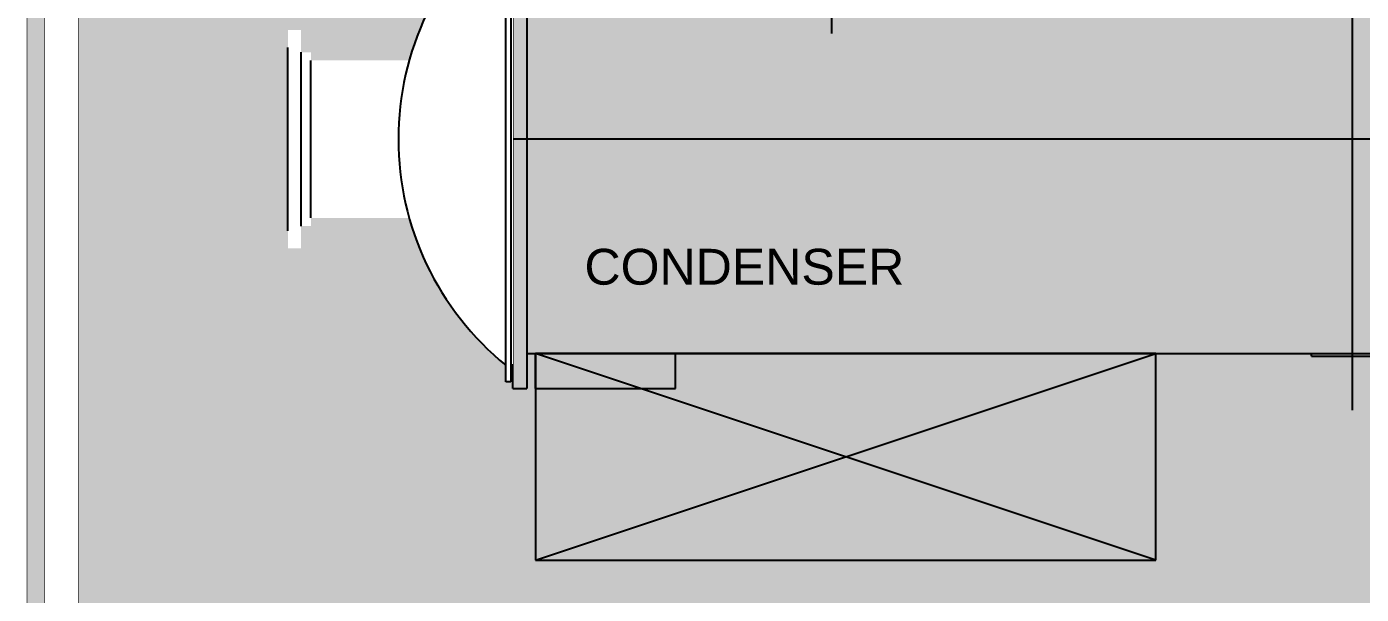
# Model space of a CAD drawing. Extents: x -18489 to 195597, y -1599 to 112111.
# Drawn here: x -14933.2 to -14545.8, y 2827.4 to 2992.1 of the extents above; entities that cross this region are included whole.
import ezdxf

# ---------------------------------------------------------------- set-up
doc = ezdxf.new("R2010")
doc.units = 0
doc.header["$LTSCALE"] = 100
for name, color, linetype in [('188K-SM-03-F10-MECH-EQ-Y2257103$0$0 Xref', 8, 'Continuous'), ('188K-SM-03-F10-MECH-EQ-Y2257103$0$M-EQU-FOUNDATION', 8, 'Continuous'), ('188K-SM-03-F10-MECH-EQ-Y2257103$0$Micron CUP L10 HVAC EQU$0$M-MECH-EQU', 136, 'Continuous'), ('188K-SM-03-F10-MECH-EQ-Y2257103$0$Micron CUP L10 HVAC EQU$0$M-PHASE1 AREA', 252, 'Continuous')]:
    doc.layers.add(name, color=color, linetype=linetype)
doc.styles.add('188K-SM-03-F10-MECH-EQ-Y2257103$0$Micron CUP L10 HVAC EQU$0$Standard', font='arial.ttf')

# ---------------------------------------------------------------- blocks, each defined once
blk = doc.blocks.new('188K-SM-03-F10-MECH-EQ-Y2257103$0$Micron CUP L10 HVAC EQU$0$A$C0c53ceb0')
at = {"layer": '188K-SM-03-F10-MECH-EQ-Y2257103$0$Micron CUP L10 HVAC EQU$0$M-PHASE1 AREA'}
for p, q in [((15946.39442, 22878.08583), (15946.39442, 19633.4986)), ((13510.46054, 19696.93438), (13510.46054, 22814.65005)), ((14435.38405, 22106.25572), (14435.38405, 20726.90815)), ((13551.05577, 21143.4106), (13551.05577, 19696.93438)), ((18509.19987, 20420.17249), (13383.58898, 20420.17249)), ((13551.05577, 19798.52736), (18341.73308, 19798.52736)), ((13576.43008, 19696.93438), (13576.43008, 19798.52736)), ((15376.43008, 19798.52736), (13576.43008, 19798.52736)), ((13576.43008, 19798.52736), (13576.43008, 19198.52736)), ((13576.43008, 19198.52736), (15376.43008, 19798.52736)), ((15376.43008, 19198.52736), (13576.43008, 19798.52736)), ((13982.41909, 19696.93438), (13982.41909, 19798.52736)), ((15376.43008, 19198.52736), (15376.43008, 19798.52736)), ((15829.01807, 19790.83546), (15829.01807, 19798.52736)), ((15829.01807, 19790.83546), (16063.77077, 19790.83546)), ((13510.46054, 19696.93438), (13551.05577, 19696.93438)), ((13576.43008, 19696.93438), (13982.41909, 19696.93438)), ((13576.43008, 19198.52736), (15376.43008, 19198.52736))]:
    blk.add_line(p, q, dxfattribs=at)
at = {"layer": '188K-SM-03-F10-MECH-EQ-Y2257103$0$Micron CUP L10 HVAC EQU$0$M-PHASE1 AREA', "insert": (13718.14891, 20101.99586), "char_height": 104.034676, "attachment_point": 1, "style": '188K-SM-03-F10-MECH-EQ-Y2257103$0$Micron CUP L10 HVAC EQU$0$Standard'}
blk.add_mtext('CONDENSER', dxfattribs=at)
blk.add_wipeout([(12855.77734, 20153.74179), (12857.36324, 20153.74179), (12857.36324, 20102.99317), (12895.4247, 20102.99317), (12895.4247, 20168.01484), (12923.9708, 20168.01484), (12923.9708, 20191.80326), (13504.11637, 20191.80326), (13504.11637, 20648.54086), (12923.9708, 20648.54086), (12923.9708, 20672.32928), (12895.4247, 20672.32928), (12895.4247, 20737.35095), (12857.36324, 20737.35095), (12857.36324, 20686.60233), (12855.77734, 20686.60233)]).dxf.layer = '188K-SM-03-F10-MECH-EQ-Y2257103$0$Micron CUP L10 HVAC EQU$0$M-PHASE1 AREA'
at = {"layer": '188K-SM-03-F10-MECH-EQ-Y2257103$0$Micron CUP L10 HVAC EQU$0$M-PHASE1 AREA'}
for p, q in [((12857.36324, 20153.74179), (12857.36324, 20686.60233)), ((12895.4247, 20168.01484), (12895.4247, 20672.32928)), ((12923.9708, 20191.80326), (12923.9708, 20648.54086))]:
    blk.add_line(p, q, dxfattribs=at)
blk.add_wipeout([(12855.77734, 20153.74179), (12857.36324, 20153.74179), (12857.36324, 20102.99317), (12895.4247, 20102.99317), (12895.4247, 20168.01484), (12923.9708, 20168.01484), (12923.9708, 20191.80326), (13504.11637, 20191.80326), (13504.11637, 20648.54086), (12923.9708, 20648.54086), (12923.9708, 20672.32928), (12895.4247, 20672.32928), (12895.4247, 20737.35095), (12857.36324, 20737.35095), (12857.36324, 20686.60233), (12855.77734, 20686.60233)]).dxf.layer = '188K-SM-03-F10-MECH-EQ-Y2257103$0$Micron CUP L10 HVAC EQU$0$M-PHASE1 AREA'
for p, q in [((12857.36324, 20153.74179), (12857.36324, 20686.60233)), ((12895.4247, 20168.01484), (12895.4247, 20672.32928)), ((12923.9708, 20191.80326), (12923.9708, 20648.54086))]:
    blk.add_line(p, q, dxfattribs=at)
blk.add_wipeout([(13490.13513, 21076.28832), (13478.76556, 21066.87932), (13467.56193, 21057.27333), (13456.52766, 21047.47327), (13445.6661, 21037.48214), (13434.98056, 21027.30296), (13424.47431, 21016.93884), (13414.15053, 21006.39295), (13404.01238, 20995.66848), (13394.06294, 20984.76872), (13384.30524, 20973.69697), (13374.74225, 20962.45661), (13365.3769, 20951.05107), (13356.21202, 20939.48382), (13347.25042, 20927.75838), (13338.49481, 20915.87832), (13329.94788, 20903.84727), (13321.61222, 20891.66888), (13313.49037, 20879.34687), (13305.58481, 20866.885), (13297.89794, 20854.28705), (13290.43211, 20841.55686), (13283.18958, 20828.69832), (13276.17258, 20815.71533), (13269.38322, 20802.61186), (13262.82359, 20789.3919), (13256.49567, 20776.05946), (13250.4014, 20762.61862), (13244.54264, 20749.07347), (13238.92116, 20735.42813), (13233.53868, 20721.68676), (13228.39685, 20707.85355), (13223.49722, 20693.9327), (13218.84128, 20679.92847), (13214.43047, 20665.84511), (13210.26611, 20651.68692), (13206.34948, 20637.4582), (13202.68178, 20623.1633), (13199.26411, 20608.80656), (13196.09753, 20594.39237), (13193.18299, 20579.9251), (13190.52138, 20565.40918), (13188.11351, 20550.84901), (13185.96012, 20536.24904), (13184.06187, 20521.61371), (13182.41932, 20506.94747), (13181.03299, 20492.25481), (13179.90329, 20477.54019), (13179.03056, 20462.80809), (13178.41508, 20448.06301), (13178.05703, 20433.30943), (13177.95653, 20418.55185), (13178.11359, 20403.79476), (13178.52817, 20389.04266), (13179.20015, 20374.30005), (13180.12933, 20359.57141), (13181.31541, 20344.86122), (13182.75804, 20330.17398), (13184.45677, 20315.51415), (13186.4111, 20300.8862), (13188.62042, 20286.29459), (13191.08407, 20271.74375), (13193.80129, 20257.23813), (13196.77125, 20242.78214), (13199.99305, 20228.38019), (13203.46571, 20214.03666), (13207.18817, 20199.75591), (13211.15929, 20185.54231), (13215.37787, 20171.40018), (13219.84263, 20157.33383), (13224.55219, 20143.34754), (13229.50514, 20129.44557), (13234.69995, 20115.63217), (13240.13504, 20101.91153), (13245.80877, 20088.28783), (13251.7194, 20074.76523), (13257.86513, 20061.34784), (13264.24409, 20048.03975), (13270.85434, 20034.84502), (13277.69386, 20021.76767), (13284.76057, 20008.81167), (13292.05232, 19995.98097), (13299.56688, 19983.27949), (13307.30197, 19970.71109), (13315.25523, 19958.2796), (13323.42424, 19945.98881), (13331.80651, 19933.84246), (13340.39948, 19921.84425), (13349.20055, 19909.99783), (13358.20702, 19898.30682), (13367.41616, 19886.77477), (13376.82515, 19875.4052), (13386.43114, 19864.20158), (13396.2312, 19853.1673), (13406.22234, 19842.30575), (13416.40151, 19831.62021), (13426.76563, 19821.11395), (13437.31153, 19810.79018), (13448.03599, 19800.65202), (13458.93576, 19790.70258), (13470.0075, 19780.94488), (13481.24786, 19771.3819), (13490.13513, 19764.0558), (13490.13513, 19715.88267), (13504.11637, 19715.88267), (13504.11637, 19764.0558), (13510.45995, 19764.0558), (13510.45995, 21076.28832), (13504.11637, 21076.28832), (13504.11637, 21124.46145), (13490.13513, 21124.46145)]).dxf.layer = '188K-SM-03-F10-MECH-EQ-Y2257103$0$Micron CUP L10 HVAC EQU$0$M-PHASE1 AREA'
for p, q in [((13490.13513, 19715.88267), (13490.13513, 21124.46145)), ((13504.11637, 21124.46145), (13504.11637, 19715.88267)), ((13510.45995, 19764.0558), (13504.11637, 19764.0558)), ((13504.11637, 19715.88267), (13490.13513, 19715.88267))]:
    blk.add_line(p, q, dxfattribs=at)
blk.add_arc((14023.53241, 20420.17206), 845.57744, 129.10978441, 230.89021559, dxfattribs=at)
blk = doc.blocks.new('188K-SM-03-F10-MECH-EQ-Y2257103$0$Micron CUP L10 HVAC EQU')
at = {"layer": '188K-SM-03-F10-MECH-EQ-Y2257103$0$Micron CUP L10 HVAC EQU$0$M-MECH-EQU'}
blk.add_blockref('188K-SM-03-F10-MECH-EQ-Y2257103$0$Micron CUP L10 HVAC EQU$0$A$C0c53ceb0', (-206166.7, 2082.2), dxfattribs=at)
blk = doc.blocks.new('188K-SM-03-F10-MECH-EQ-Y2257103')
at = {"layer": '188K-SM-03-F10-MECH-EQ-Y2257103$0$M-EQU-FOUNDATION'}
h = blk.add_hatch(dxfattribs=at)
h.set_pattern_fill('AR-CONC', color=256, scale=0.1)
h.set_pattern_definition([(50, (4473.521, 709.199), (18.218467, -1.593909), [1.905, -20.955]), (355, (4473.521, 709.2), (-3.524342, 19.105685), [1.524, -16.764058]), (100.45144, (4475.04, 709.066), (14.694125, 17.511775), [1.619001, -17.809024]), (46.1842, (4473.521, 714.28), (27.107904, -4.204233), [2.8575, -31.4325]), (96.63556, (4475.78, 713.93), (23.740413, 24.742612), [2.428502, -26.71356]), (351.18415, (4473.52, 714.28), (23.740413, 24.742612), [2.285997, -25.145973]), (21, (4476.061, 713.009), (15.161439, -10.22652), [1.905, -20.955]), (326, (4476.061, 713.01), (6.180203, 18.418797), [1.524, -16.764]), (71.45144, (4477.325, 712.157), (21.341642, 8.192277), [1.619001, -17.808994]), (37.5, (4473.5214, 709.199), (0.3088603, 8.4555039), [0, -16.5608, 0, -17.018, 0, -16.8275]), (7.5, (4473.521, 709.199), (6.6819663, 10.0180575), [0, -9.7028, 0, -16.1798, 0, -6.4135]), (327.5, (4467.857, 709.199), (13.5590595, -0.5728744), [0, -6.35, 0, -19.812, 0, -26.289]), (317.5, (4465.317, 709.199), (14.812918, 2.542649), [0, -8.255, 0, -13.1572, 0, -18.669])])
h.paths.add_polyline_path([(-14928.15, 5602.46), (-14278.15, 5602.46), (-14278.15, 1902.46), (-14928.15, 1902.46)], flags=16)
h.paths.add_polyline_path([(-14933.15, 5607.46), (-14273.15, 5607.46), (-14273.15, 1897.46), (-14933.15, 1897.46)])
h = blk.add_hatch(dxfattribs=at)
h.set_pattern_fill('AR-CONC', color=256, scale=0.3)
h.set_pattern_definition([(50, (4473.52, 709.2), (54.6554, -4.78173), [5.715, -62.865]), (355, (4473.52, 709.2), (-10.57303, 57.31705), [4.572, -50.29218]), (100.45144, (4478.076, 708.8), (44.08237, 52.53533), [4.857, -53.42707]), (46.1842, (4473.52, 724.44), (81.32371, -12.6127), [8.5725, -94.2975]), (96.63556, (4480.3, 723.39), (71.22124, 74.22784), [7.2855, -80.14068]), (351.18415, (4473.52, 724.44), (71.22124, 74.22784), [6.858, -75.43792]), (21, (4481.14, 720.63), (45.48432, -30.67956), [5.715, -62.865]), (326, (4481.14, 720.63), (18.54061, 55.25639), [4.572, -50.292]), (71.45144, (4484.93, 718.07), (64.02493, 24.57683), [4.857, -53.42698]), (37.5, (4473.521, 709.2), (0.926581, 25.366512), [0, -49.6824, 0, -51.054, 0, -50.4825]), (7.5, (4473.52, 709.2), (20.0459, 30.054172), [0, -29.1084, 0, -48.5394, 0, -19.2405]), (327.5, (4456.529, 709.2), (40.677179, -1.718623), [0, -19.05, 0, -59.436, 0, -78.867]), (317.5, (4448.91, 709.2), (44.438754, 7.62795), [0, -24.765, 0, -39.4716, 0, -56.007])])
h.paths.add_polyline_path([(-14918.15, 5592.46), (-14288.15, 5592.46), (-14288.15, 1912.46), (-14918.15, 1912.46)])
at = {"layer": '188K-SM-03-F10-MECH-EQ-Y2257103$0$M-EQU-FOUNDATION', "const_width": 0.2}
for points in [[(-14933.15, 5607.46), (-14273.15, 5607.46), (-14273.15, 1897.46), (-14933.15, 1897.46)], [(-14928.15, 5602.46), (-14278.15, 5602.46), (-14278.15, 1902.46), (-14928.15, 1902.46)], [(-14918.15, 5592.46), (-14288.15, 5592.46), (-14288.15, 1912.46), (-14918.15, 1912.46)]]:
    blk.add_lwpolyline(points, close=True, dxfattribs=at)
at = {"layer": '188K-SM-03-F10-MECH-EQ-Y2257103$0$0 Xref', "xscale": 0.1, "yscale": 0.1, "zscale": 0.1}
blk.add_blockref('188K-SM-03-F10-MECH-EQ-Y2257103$0$Micron CUP L10 HVAC EQU', (4473.52, 709.2), dxfattribs=at)

msp = doc.modelspace()

# ---------------------------------------------------------------- block references
msp.add_blockref('188K-SM-03-F10-MECH-EQ-Y2257103', (0, 0))

doc.saveas('drawing.dxf')
